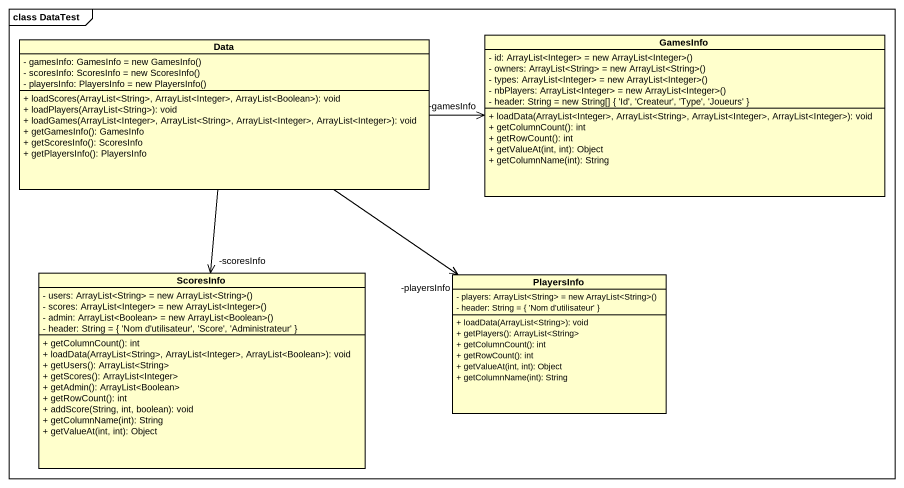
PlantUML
@startuml
mainframe class DataTest
hide circle
hide empty members
skinparam classAttributeIconSize 0
class GamesInfo {
  {field} - id: ArrayList<Integer> = new ArrayList<Integer>()
  {field} - owners: ArrayList<String> = new ArrayList<String>()
  {field} - types: ArrayList<Integer> = new ArrayList<Integer>()
  {field} - nbPlayers: ArrayList<Integer> = new ArrayList<Integer>()
  - header: String = new String[] { 'Id', 'Createur', 'Type', 'Joueurs' }
  + loadData(ArrayList<Integer>, ArrayList<String>, ArrayList<Integer>, ArrayList<Integer>): void
  + getColumnCount(): int
  + getRowCount(): int
  + getValueAt(int, int): Object
  + getColumnName(int): String
}
class Data {
  {field} - gamesInfo: GamesInfo = new GamesInfo()
  {field} - scoresInfo: ScoresInfo = new ScoresInfo()
  {field} - playersInfo: PlayersInfo = new PlayersInfo()
  + loadScores(ArrayList<String>, ArrayList<Integer>, ArrayList<Boolean>): void
  + loadPlayers(ArrayList<String>): void
  + loadGames(ArrayList<Integer>, ArrayList<String>, ArrayList<Integer>, ArrayList<Integer>): void
  + getGamesInfo(): GamesInfo
  + getScoresInfo(): ScoresInfo
  + getPlayersInfo(): PlayersInfo
}
class ScoresInfo {
  {field} - users: ArrayList<String> = new ArrayList<String>()
  {field} - scores: ArrayList<Integer> = new ArrayList<Integer>()
  {field} - admin: ArrayList<Boolean> = new ArrayList<Boolean>()
  - header: String = { 'Nom d'utilisateur', 'Score', 'Administrateur' }
  + getColumnCount(): int
  + loadData(ArrayList<String>, ArrayList<Integer>, ArrayList<Boolean>): void
  + getUsers(): ArrayList<String>
  + getScores(): ArrayList<Integer>
  + getAdmin(): ArrayList<Boolean>
  + getRowCount(): int
  + addScore(String, int, boolean): void
  + getColumnName(int): String
  + getValueAt(int, int): Object
}
class PlayersInfo {
  {field} - players: ArrayList<String> = new ArrayList<String>()
  - header: String = { 'Nom d'utilisateur' }
  + loadData(ArrayList<String>): void
  + getPlayers(): ArrayList<String>
  + getColumnCount(): int
  + getRowCount(): int
  + getValueAt(int, int): Object
  + getColumnName(int): String
}
Data -right-> "-gamesInfo" GamesInfo
Data --> "-scoresInfo" ScoresInfo
Data --> "-playersInfo" PlayersInfo
@enduml
